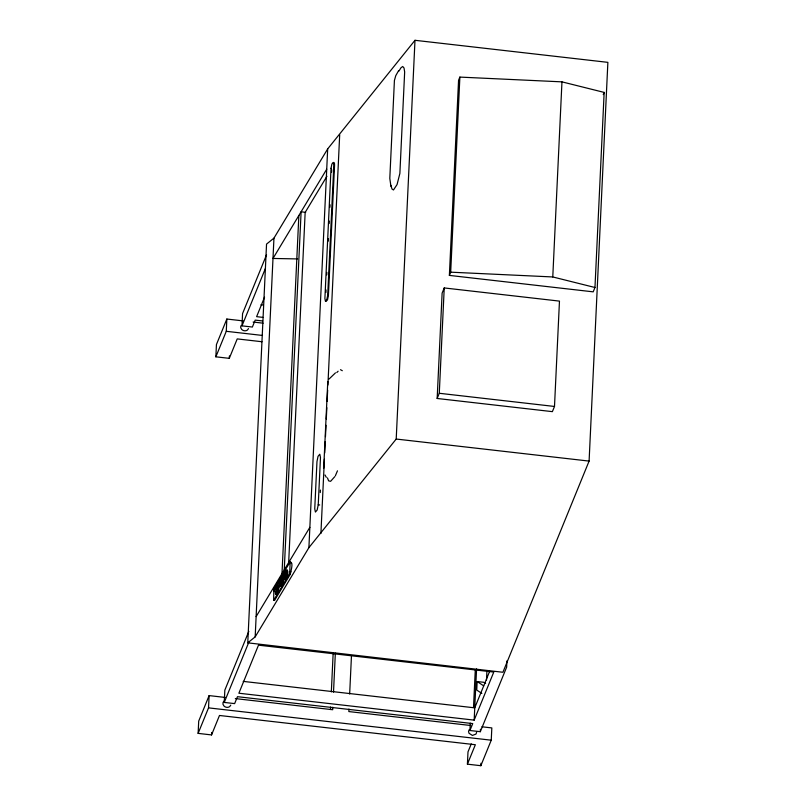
<?xml version="1.0" encoding="UTF-8"?>
<svg xmlns="http://www.w3.org/2000/svg" width="806" height="806" viewBox="0 0 806 806"><rect width="100%" height="100%" fill="white"/><g stroke="black" fill="none" stroke-linecap="round" stroke-linejoin="round"><path stroke-width="1.21" d="M481.877 726.78L491.831 727.919L491.247 740.19L480.839 765.7L467.409 764.169L475.349 744.724L219.484 715.476L211.555 734.921L198.125 733.379L198.709 721.108L209.117 695.598L225.337 697.452M261.97 341.734L237.226 338.903L229.287 358.348L215.867 356.816L216.441 344.545L226.849 319.035L243.11 320.889M198.125 733.379L208.532 707.87L209.117 695.598M215.867 356.816L226.274 331.306L226.849 319.035M211.555 734.921L211.666 732.463M229.287 358.348L229.408 355.899M506.944 660.89L506.652 667.156L480.316 731.697L469.928 730.508L472.749 723.587L237.468 696.686L234.637 703.608L224.249 702.419L224.834 690.148L248.812 631.38M262.675 320.969L255.2 320.123L252.379 327.045L241.991 325.856L242.566 313.584L266.554 254.807M247.764 642.845L266.544 244.097L273.949 238.143L327.679 148.898L414.989 40.3L607.875 62.354L589.095 461.092L502.914 672.264L247.764 642.845L255.17 636.891L308.9 547.647L396.209 439.048L414.989 40.3M255.17 636.891L273.949 238.143M275.632 587.906C284.276 568.2 275.36 604.591 275.309 591.473M275.884 587.947C284.538 568.24 275.622 604.631 275.571 591.513M275.984 589.609L276.115 586.839L278.312 585.216L278.181 587.977L276.025 591.564L273.738 591.221L277.617 587.896L277.748 585.136M278.765 582.869L278.896 580.108L283.349 576.864L283.218 579.625L281.062 583.212L278.765 582.869L282.644 579.544L282.775 576.784M280.609 579.786C289.626 558.911 279.773 599.06 280.397 581.922M281.082 579.182C290.049 560.301 279.763 598.717 280.659 581.962M281.022 581.247L281.153 578.486M281.062 583.212L281.143 581.368M281.989 573.63L298.855 215.504M284.246 569.882L301.112 211.746L305.706 212.431M284.85 578.496L285.092 573.338L285.193 578.547M284.911 579.161C284.619 563.988 291.48 571.001 285.203 579.645C286.503 581.368 289.586 562.719 285.123 573.076M285.183 578.587L285.425 573.419M284.951 578.688L286.261 576.471L286.523 570.789L286.543 576.733M286.624 576.522L286.886 570.779L285.193 572.925M288.588 564.271L305.162 212.421L326.934 176.262M276.115 586.839L273.869 588.461L273.637 600.339L289.666 573.671L290.19 561.812L274.201 588.168L273.728 590.193L274.604 590.324M273.637 600.339L274.514 600.47L290.251 574.335C290.805 571.353 293.968 561.46 289.928 562.054M308.9 547.647L327.679 148.898M325.916 292.457L326.027 289.948M326.742 274.917L326.853 272.408M328.334 241.085L328.445 238.586M329.16 223.544L329.271 221.046M329.926 207.263L330.047 204.754M331.578 172.182L331.699 169.673M318.249 504.697L320.476 457.465L319.801 454.231L318.048 456.307L316.97 461.606L314.743 508.838L315.418 512.072L317.171 509.997L318.249 504.697L319.7 504.979M320.284 492.547L320.405 490.058M323.7 468.296L327.78 381.51M320.909 533.481L324.405 459.269M324.697 452.982L325.231 441.658M325.473 436.63L326.007 425.306M326.299 419.019L326.833 407.695M327.125 401.408L327.659 390.084M327.901 385.056L339.689 134.743M330.5 709.512L330.621 707.003M331.326 691.921L333.17 652.981M332.797 707.215L332.687 709.723L235.322 698.59M333.513 692.132L335.346 653.192M348.958 709.058L348.837 711.567L470.694 725.501M349.663 693.986L351.446 656.296M437.164 398.476L442.121 293.132L444.237 287.944L559.465 301.112L554.498 406.456L552.382 411.644L437.164 398.476L439.28 393.278L444.237 287.944M449.375 275.4L458.564 80.308L459.873 77.094L561.963 81.859L604.157 92.408L594.969 287.5L593.196 291.843L449.375 275.4L450.685 272.176L459.873 77.094M467.409 764.169L467.994 751.887L471.258 743.888M469.928 730.508L470.271 723.143M473.505 707.537L475.288 669.857M474.17 720.121L493.776 672.063L258.494 645.163L238.878 693.22L474.17 720.121L476.578 668.909M485.635 683.538L483.761 682.289L477.152 681.533L476.749 690.067L481.847 693.432M480.316 731.697L480.436 729.239M480.839 765.7L480.95 763.242M486.492 680.143L486.905 671.348M594.969 287.5L552.775 276.952L561.963 81.859M240.793 325.866L240.702 327.699L241.669 329.412A4.221 3.758 22.2 0 0 247.382 330.077L248.5 328.606M285.546 572.915L285.173 573.741M285.465 573.177L285.646 572.522M469.173 729.712L468.548 731.425L469.001 733.259L472.417 735.435L476.003 734.054L476.628 732.352M241.991 325.856L265.506 268.237M264.549 297.202L256.62 316.657L262.837 317.373M224.249 702.419L248.711 642.493M603.271 94.584L604.157 92.408M489.685 671.227L474.744 707.849L243.19 681.382M335.377 475.752L337.462 470.825M398.93 71.089L400.955 67.785L402.708 66.495L404.018 67.976L404.662 71.956L399.877 173.411L397.056 184.584L393.479 189.964L392.048 189.067L390.789 185.299L389.802 178.388L394.416 80.479L395.756 75.683L398.507 70.837M326.722 169.21L272.992 258.454L297.605 258.928M256.127 616.59L309.857 527.336M282.271 578.658L283.349 576.864M334.792 476.638L330.601 481.333L328.626 480.86L327.468 477.928M224.169 700.978L223.05 702.449L222.97 704.283L223.947 705.985A4.221 3.758 22.2 0 0 229.66 706.63L230.768 705.159M329.019 379.072L335.457 372.876M336.787 372.543L338.117 371.223M333.341 162.832L334.016 162.53L334.47 163.366L334.561 165.109L328.415 295.51L327.538 299.741L326.138 301.343L325.705 300.477M450.685 272.176L552.775 276.952M260.932 304.809L263.421 305.091M253.124 322.037L263.129 323.176M226.274 331.306L262.474 335.447M439.28 393.278L554.498 406.456M396.209 439.048L589.095 461.092M208.532 707.87L491.247 740.19M290.462 562.608L291.339 562.739M290.039 571.696L290.916 571.827M289.374 574.204L290.251 574.335M286.19 576.622L285.213 578.708M282.644 579.544L283.218 579.625M277.617 587.896L278.181 587.977M274.514 600.47L274.201 599.926M340.485 369.692L342.308 370.71M477.152 681.533L483.731 685.886M325.03 474.976L326.289 477.323M390.789 185.299L391.192 186.529M331.024 168.283L324.889 298.583L325.412 301.202L326.813 299.6L327.689 295.369L333.835 164.978L333.291 162.389L331.891 164.051L331.024 168.283"/></g></svg>
